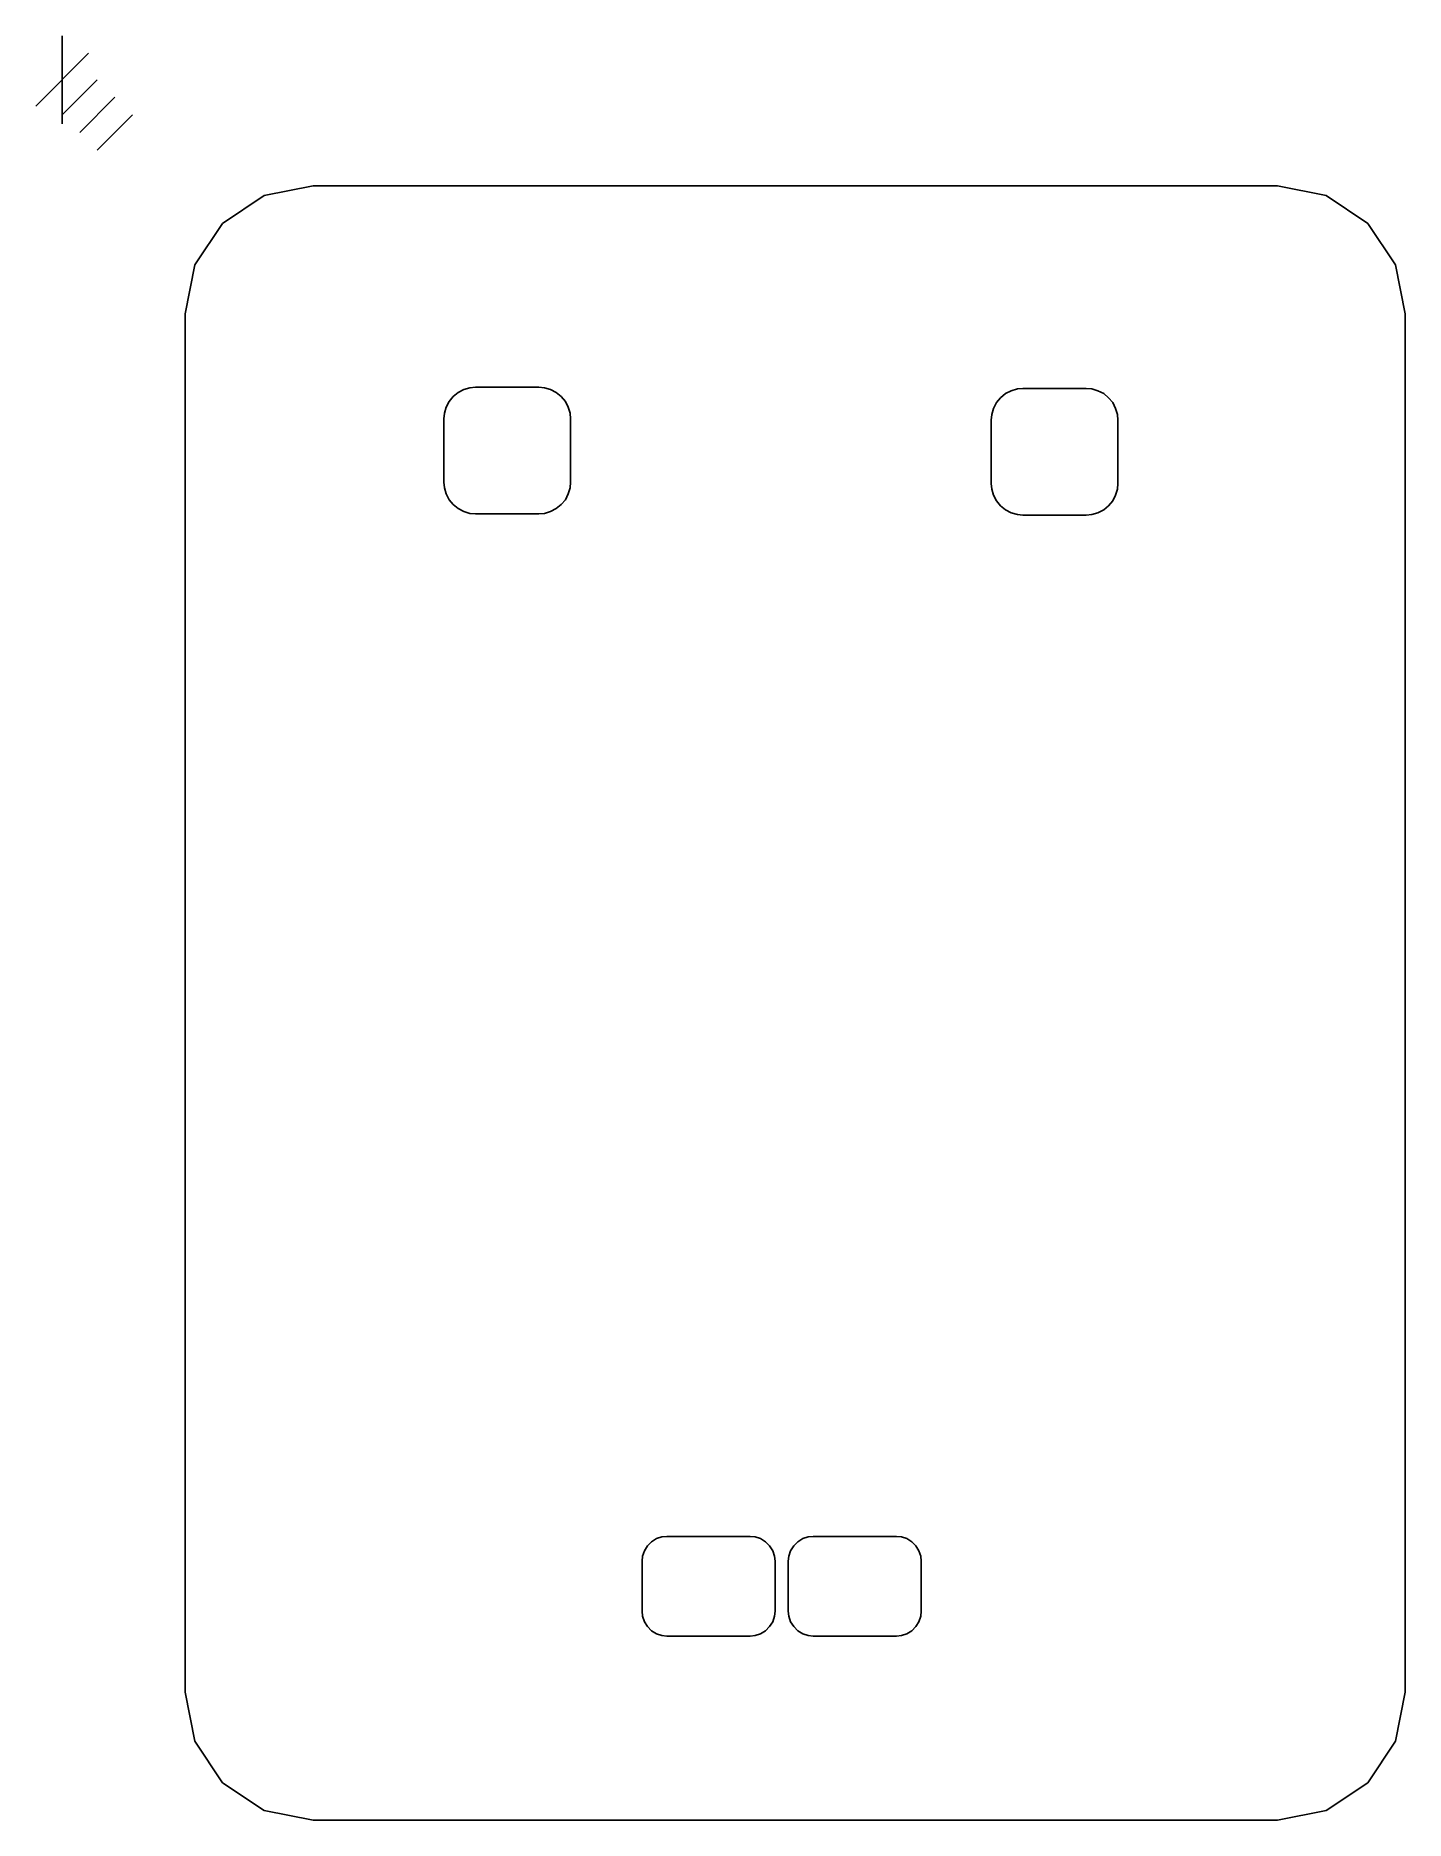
# Model space of a CAD drawing. Extents: x -0.8 to 40.4, y 244.7 to 298.3.
import ezdxf

# ---------------------------------------------------------------- set-up
doc = ezdxf.new("R2010")
doc.units = 0

msp = doc.modelspace()

# ---------------------------------------------------------------- linework, layer by layer
at = {"layer": 'Layer 1'}
for p, q in [((0, 298.322915), (0, 295.677085)), ((0, 298.322915), (0, 295.677085)), ((0.793749, 297.793749), (-0.793749, 296.206251)), ((0.793749, 297.793749), (-0.793749, 296.206251)), ((1.058332, 297), (0, 295.941668)), ((1.058332, 297), (0, 295.941668)), ((1.587498, 296.470834), (0.529166, 295.412502)), ((1.587498, 296.470834), (0.529166, 295.412502)), ((2.116664, 295.941668), (1.058332, 294.883336)), ((2.116664, 295.941668), (1.058332, 294.883336)), ((6.075548, 293.512288), (7.548471, 293.80527)), ((7.548471, 293.80527), (36.553825, 293.80527)), ((7.548471, 293.80527), (7.548471, 293.80527)), ((36.553825, 293.80527), (38.026748, 293.512288)), ((4.826864, 292.677944), (6.075548, 293.512288)), ((38.026748, 293.512288), (39.275432, 292.677944)), ((3.99252, 291.42926), (4.826864, 292.677944)), ((39.275432, 292.677944), (40.109776, 291.42926)), ((3.699537, 289.956337), (3.99252, 291.42926)), ((40.109776, 291.42926), (40.402758, 289.956337)), ((3.699537, 248.499836), (3.699537, 289.956337)), ((40.402758, 289.956337), (40.402758, 248.499836)), ((12.08454, 287.681285), (12.269749, 287.734202)), ((12.269749, 287.734202), (12.437759, 287.750077)), ((12.437759, 287.750077), (14.342227, 287.750077)), ((14.342227, 287.750077), (14.510237, 287.734202)), ((14.510237, 287.734202), (14.695446, 287.681285)), ((28.547953, 287.646889), (28.733161, 287.699806)), ((28.733161, 287.699806), (28.901171, 287.715681)), ((28.901171, 287.715681), (30.80564, 287.715681)), ((30.80564, 287.715681), (30.97365, 287.699806)), ((30.97365, 287.699806), (31.158858, 287.646889)), ((11.500341, 286.966911), (11.553258, 287.152119)), ((11.553258, 287.152119), (11.642687, 287.321452)), ((11.642687, 287.321452), (11.764395, 287.472265)), ((11.764395, 287.472265), (11.91362, 287.593973)), ((11.91362, 287.593973), (12.08454, 287.681285)), ((14.695446, 287.681285), (14.866102, 287.593973)), ((14.866102, 287.593973), (15.015591, 287.472265)), ((15.015591, 287.472265), (15.137299, 287.321452)), ((15.137299, 287.321452), (15.226464, 287.152119)), ((15.226464, 287.152119), (15.279645, 286.966911)), ((28.016935, 287.115078), (28.106099, 287.287057)), ((28.106099, 287.287057), (28.227808, 287.435223)), ((28.227808, 287.435223), (28.377297, 287.556931)), ((28.377297, 287.556931), (28.547953, 287.646889)), ((31.158858, 287.646889), (31.329779, 287.556931)), ((31.329779, 287.556931), (31.479004, 287.435223)), ((31.479004, 287.435223), (31.600976, 287.287057)), ((31.600976, 287.287057), (31.690141, 287.115078)), ((11.485525, 286.797578), (11.500341, 286.966911)), ((11.485525, 284.89258), (11.485525, 286.797578)), ((15.279645, 286.966911), (15.294461, 286.797578)), ((15.294461, 286.797578), (15.294461, 284.89258)), ((27.948937, 286.763182), (27.964018, 286.92987)), ((27.948937, 284.858185), (27.948937, 286.763182)), ((27.964018, 286.92987), (28.016935, 287.115078)), ((31.690141, 287.115078), (31.743057, 286.92987)), ((31.743057, 286.92987), (31.758139, 286.763182)), ((31.758139, 286.763182), (31.758139, 284.858185)), ((11.500341, 284.725893), (11.485525, 284.89258)), ((11.553258, 284.540685), (11.500341, 284.725893)), ((11.642687, 284.368706), (11.553258, 284.540685)), ((15.226464, 284.540685), (15.137299, 284.368706)), ((15.279645, 284.725893), (15.226464, 284.540685)), ((15.294461, 284.89258), (15.279645, 284.725893)), ((27.964018, 284.688852), (27.948937, 284.858185)), ((28.016935, 284.503643), (27.964018, 284.688852)), ((28.106099, 284.33431), (28.016935, 284.503643)), ((31.690141, 284.503643), (31.600976, 284.33431)), ((31.743057, 284.688852), (31.690141, 284.503643)), ((31.758139, 284.858185), (31.743057, 284.688852)), ((11.764395, 284.22054), (11.642687, 284.368706)), ((11.91362, 284.098831), (11.764395, 284.22054)), ((12.08454, 284.008873), (11.91362, 284.098831)), ((12.269749, 283.955957), (12.08454, 284.008873)), ((12.437759, 283.940082), (12.269749, 283.955957)), ((14.342227, 283.940082), (12.437759, 283.940082)), ((14.510237, 283.955957), (14.342227, 283.940082)), ((14.695446, 284.008873), (14.510237, 283.955957)), ((14.866102, 284.098831), (14.695446, 284.008873)), ((15.015591, 284.22054), (14.866102, 284.098831)), ((15.137299, 284.368706), (15.015591, 284.22054)), ((28.227808, 284.183498), (28.106099, 284.33431)), ((28.377297, 284.06179), (28.227808, 284.183498)), ((28.547953, 283.974477), (28.377297, 284.06179)), ((28.733161, 283.921561), (28.547953, 283.974477)), ((31.158858, 283.974477), (30.97365, 283.921561)), ((31.329779, 284.06179), (31.158858, 283.974477)), ((31.479004, 284.183498), (31.329779, 284.06179)), ((31.600976, 284.33431), (31.479004, 284.183498)), ((28.901171, 283.905686), (28.733161, 283.921561)), ((30.80564, 283.905686), (28.901171, 283.905686)), ((30.97365, 283.921561), (30.80564, 283.905686)), ((17.514842, 252.758975), (17.606123, 252.907142)), ((17.606123, 252.907142), (17.729154, 253.02885)), ((17.729154, 253.02885), (17.877585, 253.121454)), ((17.877585, 253.121454), (18.042685, 253.177016)), ((18.042685, 253.177016), (18.194556, 253.190245)), ((18.194556, 253.190245), (20.694336, 253.190245)), ((20.694336, 253.190245), (20.846207, 253.177016)), ((20.846207, 253.177016), (21.011306, 253.121454)), ((21.011306, 253.121454), (21.159737, 253.02885)), ((21.159737, 253.02885), (21.282768, 252.907142)), ((21.282768, 252.907142), (21.37405, 252.758975)), ((21.914593, 252.758975), (22.006138, 252.907142)), ((22.006138, 252.907142), (22.129169, 253.02885)), ((22.129169, 253.02885), (22.277601, 253.121454)), ((22.277601, 253.121454), (22.4427, 253.177016)), ((22.4427, 253.177016), (22.594571, 253.190245)), ((22.594571, 253.190245), (25.094351, 253.190245)), ((25.094351, 253.190245), (25.246222, 253.177016)), ((25.246222, 253.177016), (25.411322, 253.121454)), ((25.411322, 253.121454), (25.559753, 253.02885)), ((25.559753, 253.02885), (25.682784, 252.907142)), ((25.682784, 252.907142), (25.774065, 252.758975)), ((17.444463, 252.441475), (17.460073, 252.592288)), ((17.444463, 250.94129), (17.444463, 252.441475)), ((17.460073, 252.592288), (17.514842, 252.758975)), ((21.37405, 252.758975), (21.429083, 252.592288)), ((21.429083, 252.592288), (21.444429, 252.441475)), ((21.444429, 252.441475), (21.444429, 250.94129)), ((21.844478, 252.441475), (21.859824, 252.592288)), ((21.844478, 250.94129), (21.844478, 252.441475)), ((21.859824, 252.592288), (21.914593, 252.758975)), ((25.774065, 252.758975), (25.828834, 252.592288)), ((25.828834, 252.592288), (25.844444, 252.441475)), ((25.844444, 252.441475), (25.844444, 250.94129)), ((17.460073, 250.790478), (17.444463, 250.94129)), ((17.514842, 250.62379), (17.460073, 250.790478)), ((21.429083, 250.790478), (21.37405, 250.62379)), ((21.444429, 250.94129), (21.429083, 250.790478)), ((21.859824, 250.790478), (21.844478, 250.94129)), ((21.914593, 250.62379), (21.859824, 250.790478)), ((25.828834, 250.790478), (25.774065, 250.62379)), ((25.844444, 250.94129), (25.828834, 250.790478)), ((17.606123, 250.475624), (17.514842, 250.62379)), ((17.729154, 250.353916), (17.606123, 250.475624)), ((17.877585, 250.261312), (17.729154, 250.353916)), ((18.042685, 250.205749), (17.877585, 250.261312)), ((18.194556, 250.19252), (18.042685, 250.205749)), ((20.694336, 250.19252), (18.194556, 250.19252)), ((20.846207, 250.205749), (20.694336, 250.19252)), ((21.011306, 250.261312), (20.846207, 250.205749)), ((21.159737, 250.353916), (21.011306, 250.261312)), ((21.282768, 250.475624), (21.159737, 250.353916)), ((21.37405, 250.62379), (21.282768, 250.475624)), ((22.006138, 250.475624), (21.914593, 250.62379)), ((22.129169, 250.353916), (22.006138, 250.475624)), ((22.277601, 250.261312), (22.129169, 250.353916)), ((22.4427, 250.205749), (22.277601, 250.261312)), ((22.594571, 250.19252), (22.4427, 250.205749)), ((25.094351, 250.19252), (22.594571, 250.19252)), ((25.246222, 250.205749), (25.094351, 250.19252)), ((25.411322, 250.261312), (25.246222, 250.205749)), ((25.559753, 250.353916), (25.411322, 250.261312)), ((25.682784, 250.475624), (25.559753, 250.353916)), ((25.774065, 250.62379), (25.682784, 250.475624)), ((3.99252, 247.026913), (3.699537, 248.499836)), ((40.402758, 248.499836), (40.109776, 247.026913)), ((4.826864, 245.77823), (3.99252, 247.026913)), ((40.109776, 247.026913), (39.275432, 245.77823)), ((6.075548, 244.943886), (4.826864, 245.77823)), ((39.275432, 245.77823), (38.026748, 244.943886)), ((7.548471, 244.650903), (6.075548, 244.943886)), ((38.026748, 244.943886), (36.553825, 244.650903)), ((36.553825, 244.650903), (7.548471, 244.650903))]:
    msp.add_line(p, q, dxfattribs=at)

doc.saveas('drawing.dxf')
